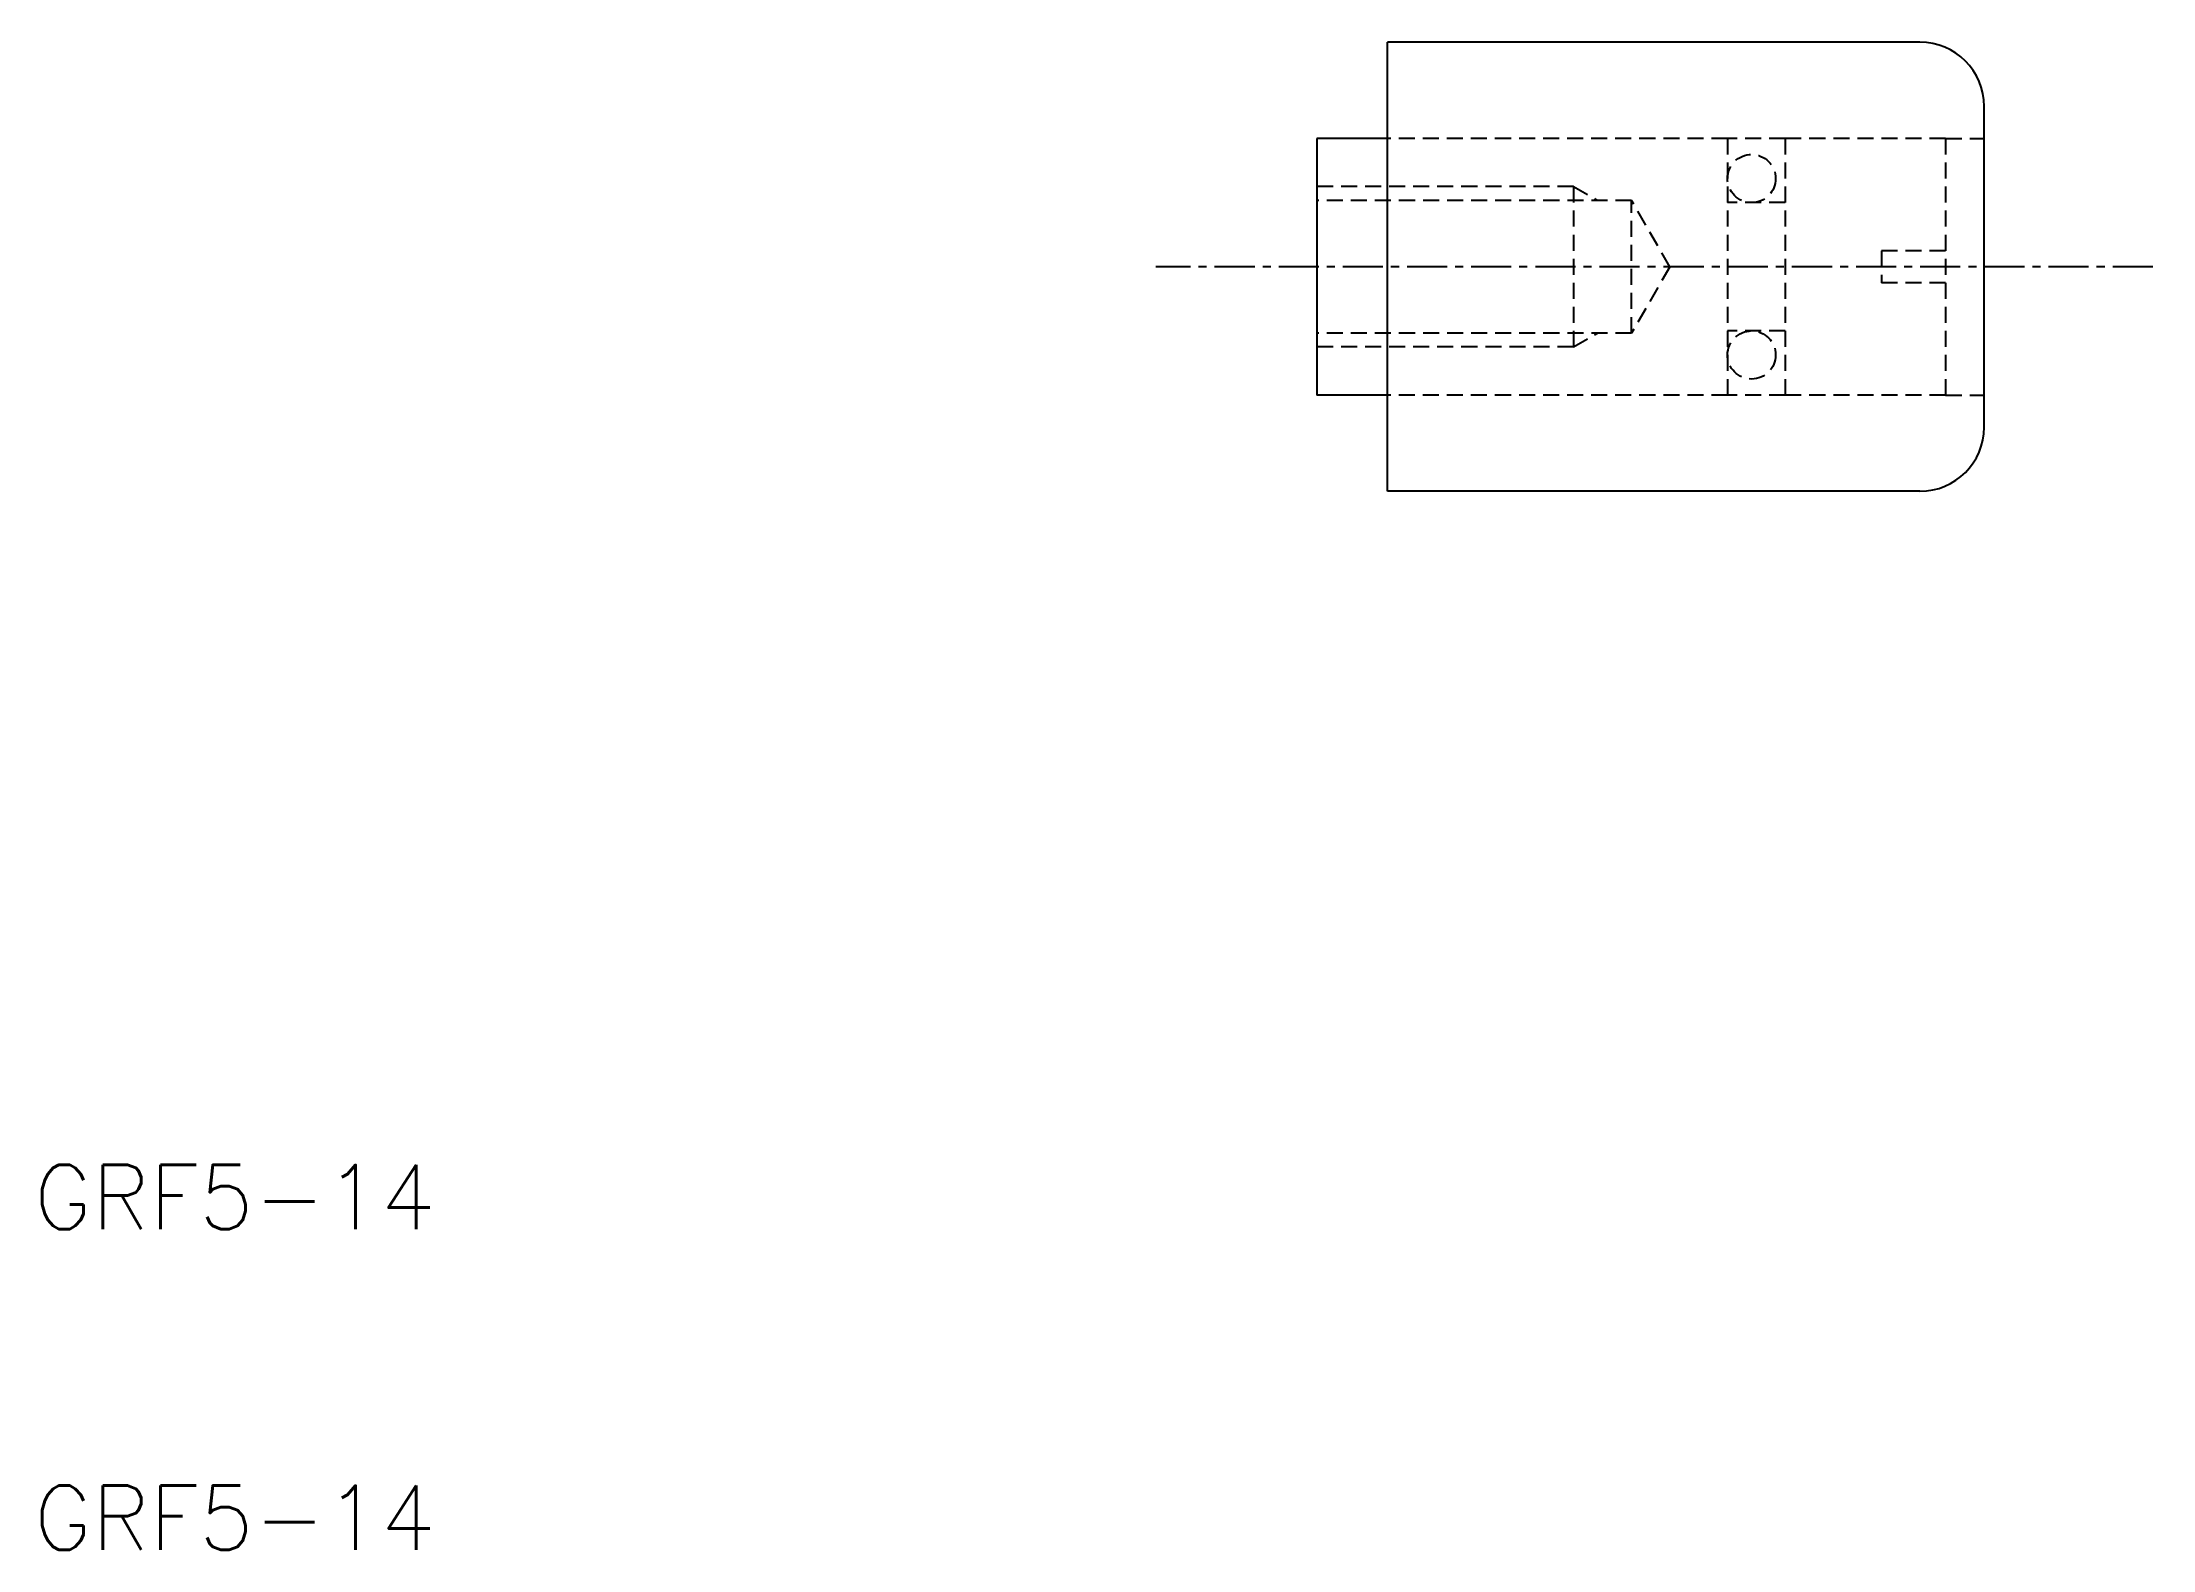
# Model space of a CAD drawing. Extents: x 10.3 to 76.1, y 10 to 57.
import ezdxf

# ---------------------------------------------------------------- set-up
doc = ezdxf.new("R2010")
doc.units = 0
doc.linetypes.add('CENTER', pattern=[2, 1.25, -0.25, 0.25, -0.25])
doc.linetypes.add('DASHED', pattern=[0.75, 0.5, -0.25])
doc.layers.get('0').update_dxf_attribs({"linetype": 'CONTINUOUS'})
doc.layers.add('CENTER', color=1, linetype='CENTER')
doc.styles.get("Standard").update_dxf_attribs({"font": 'txt.shx'})

msp = doc.modelspace()

# ---------------------------------------------------------------- linework, layer by layer
at = {"color": 7, "linetype": 'CONTINUOUS'}
for p, q in [((68.8, 57), (52.2, 57)), ((52.2, 43), (52.2, 57)), ((70.8, 45), (70.8, 55)), ((50, 54), (50, 46)), ((52.2, 54), (50, 54)), ((52.2, 46), (50, 46)), ((68.8, 43), (52.2, 43))]:
    msp.add_line(p, q, dxfattribs=at)
at = {"color": 3, "linetype": 'DASHED'}
for p, q in [((62.8, 54), (52.2, 54)), ((64.6, 54), (62.8, 54)), ((62.8, 54), (62.8, 46)), ((64.6, 54), (64.6, 46)), ((69.6, 54), (64.6, 54)), ((69.6, 54), (70.8, 54)), ((69.6, 54), (69.6, 46)), ((58, 52.5), (50, 52.5)), ((59.807, 52.067), (50, 52.067)), ((58, 52.5), (58, 47.5)), ((58, 52.5), (58.75, 52.067)), ((61, 50), (59.807, 52.067)), ((59.807, 47.933), (59.807, 52.067)), ((64.6, 52), (62.8, 52)), ((67.6, 50.5), (67.6, 49.5)), ((69.6, 50.5), (67.6, 50.5)), ((61, 50), (59.807, 47.933)), ((69.6, 49.5), (67.6, 49.5)), ((59.807, 47.933), (50, 47.933)), ((58, 47.5), (50, 47.5)), ((58, 47.5), (58.75, 47.933)), ((64.6, 48), (62.8, 48)), ((62.8, 46), (52.2, 46)), ((64.6, 46), (62.8, 46)), ((69.6, 46), (64.6, 46)), ((69.6, 46), (70.8, 46))]:
    msp.add_line(p, q, dxfattribs=at)
for centre in [(63.55, 52.75), (63.55, 47.25)]:
    msp.add_circle(centre, 0.75, dxfattribs=at)
at = {"color": 7, "linetype": 'CONTINUOUS'}
for centre, start, end in [((68.8, 55), 0, 90), ((68.8, 45), 270, 0)]:
    msp.add_arc(centre, 2, start, end, dxfattribs=at)
at = {"layer": 'CENTER', "color": 1, "linetype": 'CENTER'}
msp.add_line((76.058, 50), (44.977, 50), dxfattribs=at)

# ---------------------------------------------------------------- texts
at = {"color": 7, "linetype": 'CONTINUOUS'}
for p in [(10, 20), (10, 10)]:
    msp.add_text('GRF5-14', height=2, dxfattribs=at).set_placement(p)

doc.saveas('drawing.dxf')
